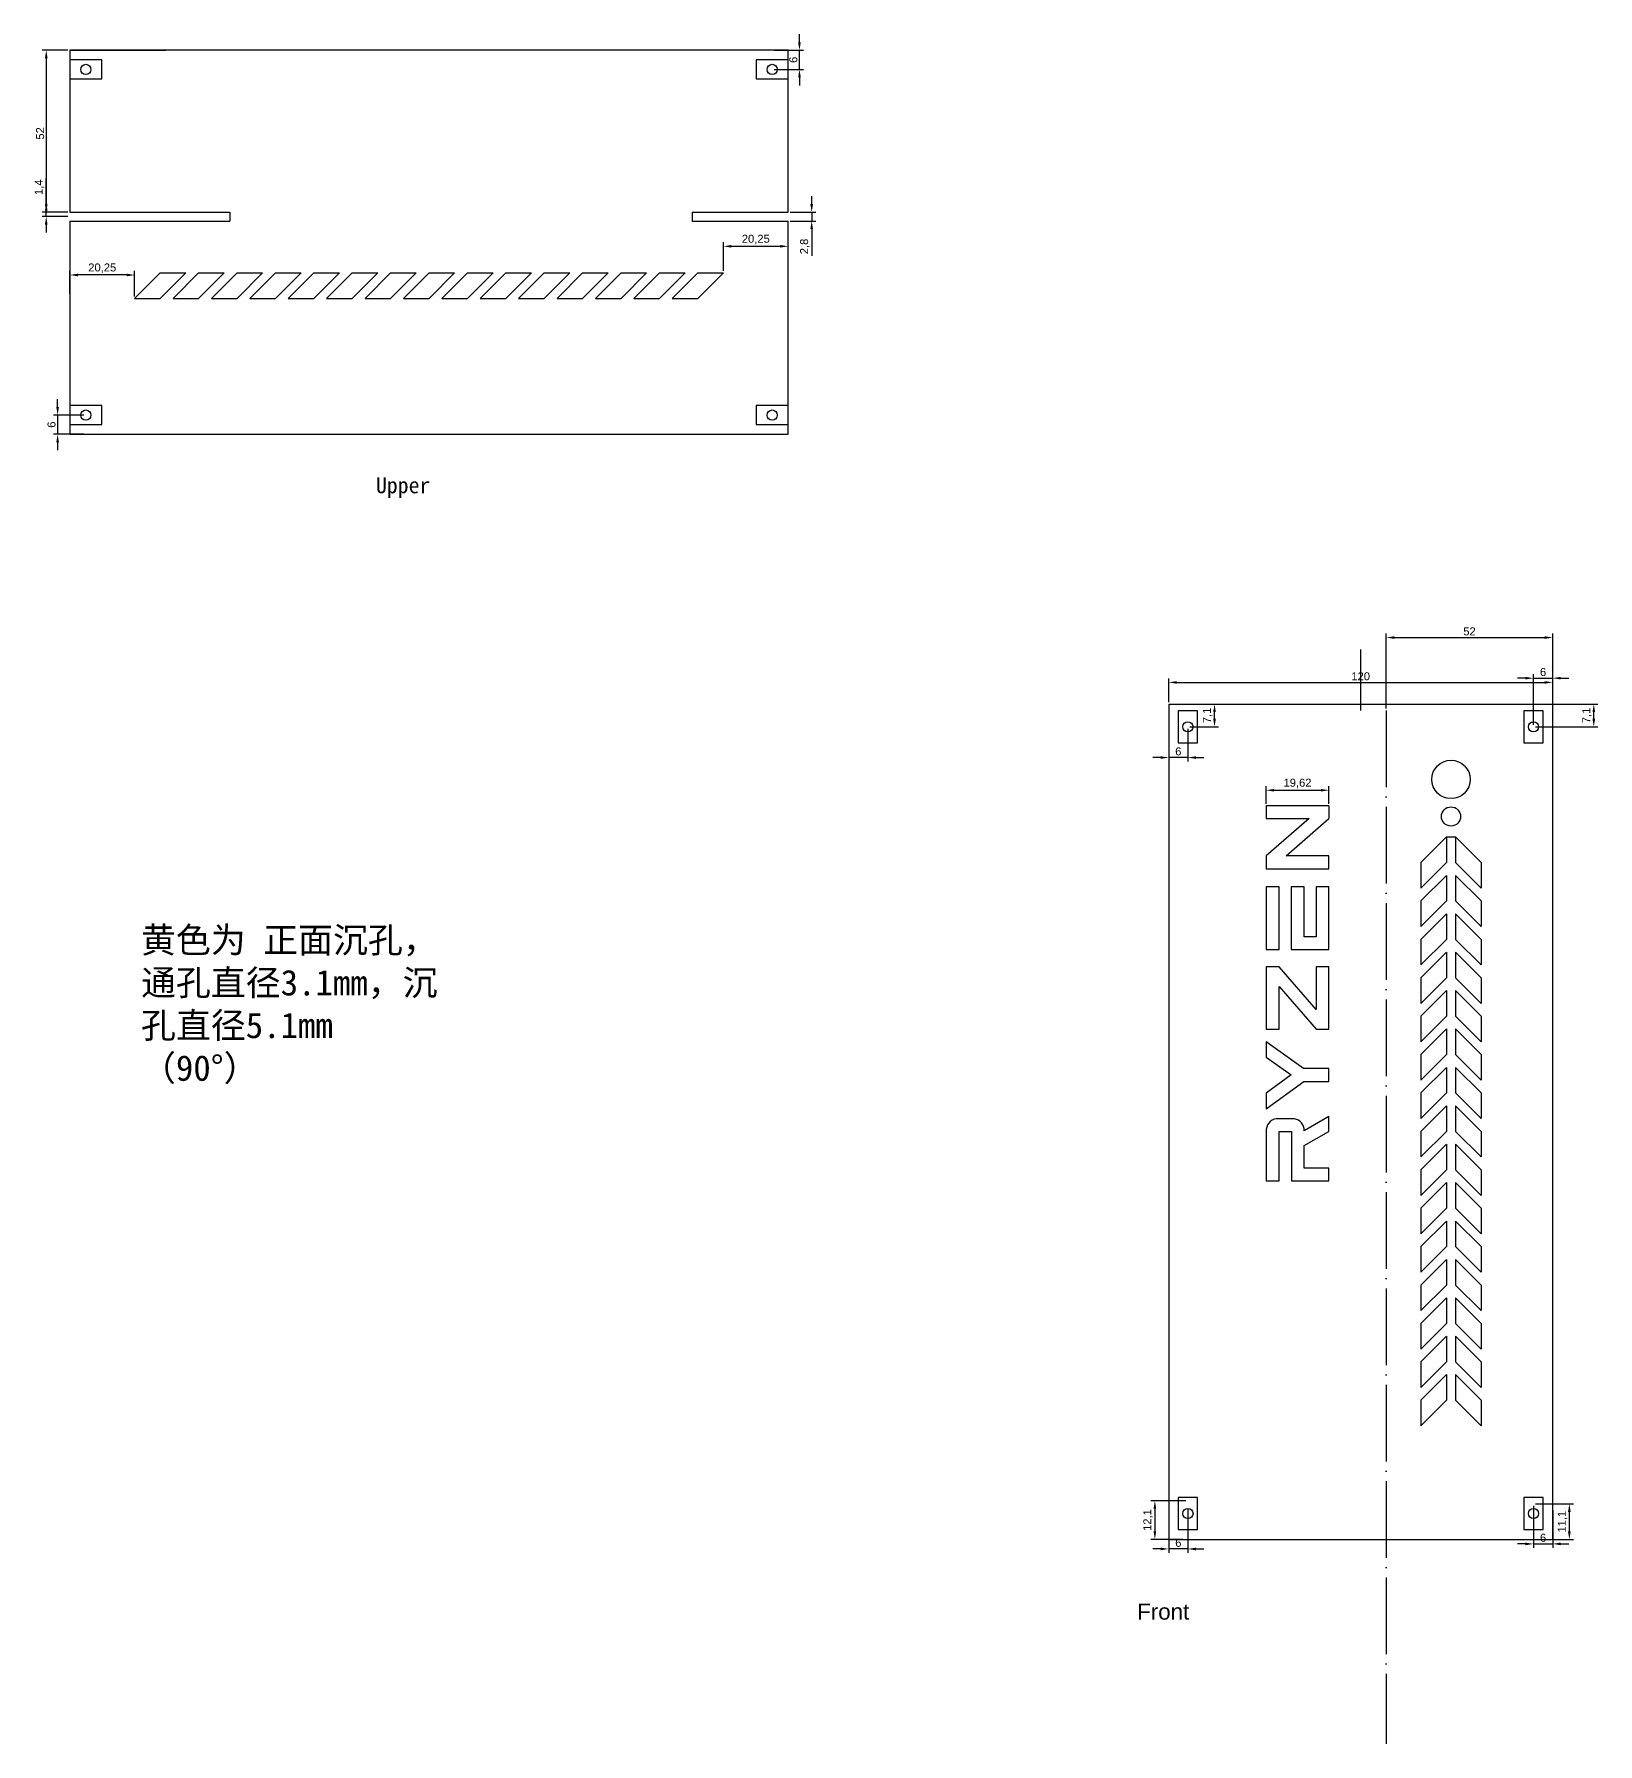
# Model space of a CAD drawing. Header units: millimetres. Extents: x 1701 to 2471, y 1143 to 1726.
# Drawn here: x 1982 to 2471, y 1192 to 1726 of the extents above; entities that cross this region are included whole.
import ezdxf

# ---------------------------------------------------------------- set-up
doc = ezdxf.new("R2010")
doc.units = ezdxf.units.MM
doc.linetypes.add('ACAD_ISO04W100', pattern=[30, 24, -3, 0, -3])
for name, color, linetype in [('discriptions', 40, 'Continuous'), ('marks', 12, 'Continuous'), ('matx', 102, 'Continuous'), ('middleline', 8, 'ACAD_ISO04W100')]:
    doc.layers.add(name, color=color, linetype=linetype)
doc.styles.get("Standard").update_dxf_attribs({"font": 'arial.ttf'})
doc.dimstyles.new('ISO-25', dxfattribs={"dimtxt": 2.5, "dimasz": 2.5, "dimexe": 1.25, "dimexo": 0.625, "dimtad": 1, "dimtxsty": 'Standard', "dimcen": 2.5, "dimadec": 0, "dimazin": 0, "dimtfac": 1, "dimtmove": 0, "dimatfit": 3, "dimfxl": 1, "dimarcsym": 0})

# ---------------------------------------------------------------- blocks, each defined once
blk = doc.blocks.new('*D23')
at = {"layer": 'Defpoints', "color": 0, "transparency": 16777216}
for p in [(2341.87, 1516.84), (2351.19, 1516.84), (2342.87, 1509.74)]:
    blk.add_point(p, dxfattribs=at)
at = {"layer": 'marks', "color": 0, "lineweight": -2, "transparency": 16777216}
for p, q in [((2342.49, 1516.84), (2352.44, 1516.84)), ((2351.19, 1512.24), (2351.19, 1514.34)), ((2343.5, 1509.74), (2352.44, 1509.74))]:
    blk.add_line(p, q, dxfattribs=at)
at = {"layer": 'marks', "color": 0, "transparency": 16777216}
for points in [[(2350.77, 1514.34), (2351.61, 1514.34), (2351.19, 1516.84)], [(2350.77, 1512.24), (2351.61, 1512.24), (2351.19, 1509.74)]]:
    blk.add_solid(points, dxfattribs=at)
at = {"layer": 'marks', "color": 0, "transparency": 16777216, "insert": (2349.06, 1513.29), "char_height": 2.5, "attachment_point": 5, "rotation": 90}
blk.add_mtext('7,1', dxfattribs=at)
blk = doc.blocks.new('*D24')
at = {"layer": 'Defpoints', "color": 0, "transparency": 16777216}
for p in [(2336.87, 1509.84), (2342.87, 1509.74), (2336.87, 1500.12)]:
    blk.add_point(p, dxfattribs=at)
at = {"layer": 'marks', "color": 0, "lineweight": -2, "transparency": 16777216}
for p, q in [((2336.87, 1509.22), (2336.87, 1498.87)), ((2342.87, 1509.12), (2342.87, 1498.87)), ((2334.37, 1500.12), (2331.87, 1500.12)), ((2342.87, 1500.12), (2336.87, 1500.12)), ((2345.37, 1500.12), (2347.87, 1500.12))]:
    blk.add_line(p, q, dxfattribs=at)
at = {"layer": 'marks', "color": 0, "transparency": 16777216}
for points in [[(2334.37, 1500.54), (2334.37, 1499.71), (2336.87, 1500.12)], [(2345.37, 1500.54), (2345.37, 1499.71), (2342.87, 1500.12)]]:
    blk.add_solid(points, dxfattribs=at)
at = {"layer": 'marks', "color": 0, "transparency": 16777216, "insert": (2339.87, 1502.03), "char_height": 2.5, "attachment_point": 5}
blk.add_mtext('6', dxfattribs=at)
blk = doc.blocks.new('*D25')
at = {"layer": 'Defpoints', "color": 0, "transparency": 16777216}
for p in [(2336.87, 1263.84), (2342.87, 1265.94), (2336.87, 1252.86)]:
    blk.add_point(p, dxfattribs=at)
at = {"layer": 'marks', "color": 0, "lineweight": -2, "transparency": 16777216}
for p, q in [((2336.87, 1263.22), (2336.87, 1251.61)), ((2342.87, 1265.32), (2342.87, 1251.61)), ((2334.37, 1252.86), (2331.87, 1252.86)), ((2342.87, 1252.86), (2336.87, 1252.86)), ((2345.37, 1252.86), (2347.87, 1252.86))]:
    blk.add_line(p, q, dxfattribs=at)
at = {"layer": 'marks', "color": 0, "transparency": 16777216}
for points in [[(2334.37, 1253.28), (2334.37, 1252.44), (2336.87, 1252.86)], [(2345.37, 1253.28), (2345.37, 1252.44), (2342.87, 1252.86)]]:
    blk.add_solid(points, dxfattribs=at)
at = {"layer": 'marks', "color": 0, "transparency": 16777216, "insert": (2339.87, 1254.76), "char_height": 2.5, "attachment_point": 5}
blk.add_mtext('6', dxfattribs=at)
blk = doc.blocks.new('*D26')
at = {"layer": 'Defpoints', "color": 0, "transparency": 16777216}
for p in [(2342.87, 1267.94), (2332.55, 1255.84), (2341.87, 1255.84)]:
    blk.add_point(p, dxfattribs=at)
at = {"layer": 'marks', "color": 0, "lineweight": -2, "transparency": 16777216}
for p, q in [((2342.24, 1267.94), (2331.3, 1267.94)), ((2332.55, 1265.44), (2332.55, 1258.34)), ((2341.24, 1255.84), (2331.3, 1255.84))]:
    blk.add_line(p, q, dxfattribs=at)
at = {"layer": 'marks', "color": 0, "transparency": 16777216}
for points in [[(2332.14, 1265.44), (2332.97, 1265.44), (2332.55, 1267.94)], [(2332.14, 1258.34), (2332.97, 1258.34), (2332.55, 1255.84)]]:
    blk.add_solid(points, dxfattribs=at)
at = {"layer": 'marks', "color": 0, "transparency": 16777216, "insert": (2330.43, 1261.89), "char_height": 2.5, "attachment_point": 5, "rotation": 90}
blk.add_mtext('12,1', dxfattribs=at)
blk = doc.blocks.new('*D27')
at = {"layer": 'Defpoints', "color": 0, "transparency": 16777216}
for p in [(2450.87, 1266.94), (2456.87, 1265.45), (2456.87, 1254.44)]:
    blk.add_point(p, dxfattribs=at)
at = {"layer": 'marks', "color": 0, "lineweight": -2, "transparency": 16777216}
for p, q in [((2450.87, 1266.32), (2450.87, 1253.19)), ((2456.87, 1264.83), (2456.87, 1253.19)), ((2448.37, 1254.44), (2445.87, 1254.44)), ((2450.87, 1254.44), (2456.87, 1254.44)), ((2459.37, 1254.44), (2461.87, 1254.44))]:
    blk.add_line(p, q, dxfattribs=at)
at = {"layer": 'marks', "color": 0, "transparency": 16777216}
for points in [[(2448.37, 1254.86), (2448.37, 1254.02), (2450.87, 1254.44)], [(2459.37, 1254.86), (2459.37, 1254.02), (2456.87, 1254.44)]]:
    blk.add_solid(points, dxfattribs=at)
at = {"layer": 'marks', "color": 0, "transparency": 16777216, "insert": (2453.87, 1256.34), "char_height": 2.5, "attachment_point": 5}
blk.add_mtext('6', dxfattribs=at)
blk = doc.blocks.new('*D28')
at = {"layer": 'Defpoints', "color": 0, "transparency": 16777216}
for p in [(2450.87, 1266.94), (2462.08, 1266.94), (2453.31, 1255.84)]:
    blk.add_point(p, dxfattribs=at)
at = {"layer": 'marks', "color": 0, "lineweight": -2, "transparency": 16777216}
for p, q in [((2451.5, 1266.94), (2463.33, 1266.94)), ((2462.08, 1258.34), (2462.08, 1264.44)), ((2453.93, 1255.84), (2463.33, 1255.84))]:
    blk.add_line(p, q, dxfattribs=at)
at = {"layer": 'marks', "color": 0, "transparency": 16777216}
for points in [[(2461.66, 1264.44), (2462.5, 1264.44), (2462.08, 1266.94)], [(2461.66, 1258.34), (2462.5, 1258.34), (2462.08, 1255.84)]]:
    blk.add_solid(points, dxfattribs=at)
at = {"layer": 'marks', "color": 0, "transparency": 16777216, "insert": (2459.95, 1261.39), "char_height": 2.5, "attachment_point": 5, "rotation": 90}
blk.add_mtext('11,1', dxfattribs=at)
blk = doc.blocks.new('*D29')
at = {"layer": 'Defpoints', "color": 0, "transparency": 16777216}
for p in [(2446.87, 1516.84), (2469.73, 1516.84), (2450.87, 1509.74)]:
    blk.add_point(p, dxfattribs=at)
at = {"layer": 'marks', "color": 0, "lineweight": -2, "transparency": 16777216}
for p, q in [((2447.49, 1516.84), (2470.98, 1516.84)), ((2469.73, 1512.24), (2469.73, 1514.34)), ((2451.49, 1509.74), (2470.98, 1509.74))]:
    blk.add_line(p, q, dxfattribs=at)
at = {"layer": 'marks', "color": 0, "transparency": 16777216}
for points in [[(2469.31, 1514.34), (2470.14, 1514.34), (2469.73, 1516.84)], [(2469.31, 1512.24), (2470.14, 1512.24), (2469.73, 1509.74)]]:
    blk.add_solid(points, dxfattribs=at)
at = {"layer": 'marks', "color": 0, "transparency": 16777216, "insert": (2467.6, 1513.29), "char_height": 2.5, "attachment_point": 5, "rotation": 90}
blk.add_mtext('7,1', dxfattribs=at)
blk = doc.blocks.new('*D30')
at = {"layer": 'Defpoints', "color": 0, "transparency": 16777216}
for p in [(2456.87, 1524.93), (2450.87, 1509.74), (2456.87, 1504.84)]:
    blk.add_point(p, dxfattribs=at)
at = {"layer": 'marks', "color": 0, "lineweight": -2, "transparency": 16777216}
for p, q in [((2448.37, 1524.93), (2445.87, 1524.93)), ((2450.87, 1510.37), (2450.87, 1526.18)), ((2450.87, 1524.93), (2456.87, 1524.93)), ((2456.87, 1505.47), (2456.87, 1526.18)), ((2459.37, 1524.93), (2461.87, 1524.93))]:
    blk.add_line(p, q, dxfattribs=at)
at = {"layer": 'marks', "color": 0, "transparency": 16777216}
for points in [[(2448.37, 1525.35), (2448.37, 1524.52), (2450.87, 1524.93)], [(2459.37, 1525.35), (2459.37, 1524.52), (2456.87, 1524.93)]]:
    blk.add_solid(points, dxfattribs=at)
at = {"layer": 'marks', "color": 0, "transparency": 16777216, "insert": (2453.87, 1526.83), "char_height": 2.5, "attachment_point": 5}
blk.add_mtext('6', dxfattribs=at)
blk = doc.blocks.new('*D31')
at = {"layer": 'Defpoints', "color": 0, "transparency": 16777216}
for p in [(1986.08, 1670.54), (1993.46, 1670.54), (1993.46, 1669.14)]:
    blk.add_point(p, dxfattribs=at)
at = {"layer": 'marks', "color": 0, "lineweight": -2, "transparency": 16777216}
for p, q in [((1986.08, 1673.04), (1986.08, 1681.09)), ((1992.83, 1670.54), (1984.83, 1670.54)), ((1992.83, 1669.14), (1984.83, 1669.14)), ((1986.08, 1669.14), (1986.08, 1670.54)), ((1986.08, 1666.64), (1986.08, 1664.14))]:
    blk.add_line(p, q, dxfattribs=at)
at = {"layer": 'marks', "color": 0, "transparency": 16777216}
for points in [[(1985.66, 1673.04), (1986.49, 1673.04), (1986.08, 1670.54)], [(1985.66, 1666.64), (1986.49, 1666.64), (1986.08, 1669.14)]]:
    blk.add_solid(points, dxfattribs=at)
at = {"layer": 'marks', "color": 0, "transparency": 16777216, "insert": (1983.95, 1678.32), "char_height": 2.5, "attachment_point": 5, "rotation": 90}
blk.add_mtext('1,4', dxfattribs=at)
blk = doc.blocks.new('*D32')
at = {"layer": 'Defpoints', "color": 0, "transparency": 16777216}
for p in [(1993.46, 1721.14), (1986.08, 1669.14), (1993.46, 1669.14)]:
    blk.add_point(p, dxfattribs=at)
at = {"layer": 'marks', "color": 0, "lineweight": -2, "transparency": 16777216}
for p, q in [((1992.83, 1721.14), (1984.83, 1721.14)), ((1986.08, 1718.64), (1986.08, 1671.64)), ((1992.83, 1669.14), (1984.83, 1669.14))]:
    blk.add_line(p, q, dxfattribs=at)
at = {"layer": 'marks', "color": 0, "transparency": 16777216}
for points in [[(1985.66, 1718.64), (1986.49, 1718.64), (1986.08, 1721.14)], [(1985.66, 1671.64), (1986.49, 1671.64), (1986.08, 1669.14)]]:
    blk.add_solid(points, dxfattribs=at)
at = {"layer": 'marks', "color": 0, "transparency": 16777216, "insert": (1984.18, 1695.14), "char_height": 2.5, "attachment_point": 5, "rotation": 90}
blk.add_mtext('52', dxfattribs=at)
blk = doc.blocks.new('*D33')
at = {"layer": 'Defpoints', "color": 0, "transparency": 16777216}
for p in [(2456.87, 1523.61), (2336.87, 1516.84), (2456.87, 1516.84)]:
    blk.add_point(p, dxfattribs=at)
at = {"layer": 'marks', "color": 0, "lineweight": -2, "transparency": 16777216}
for p, q in [((2336.87, 1517.47), (2336.87, 1524.86)), ((2339.37, 1523.61), (2454.37, 1523.61)), ((2456.87, 1517.47), (2456.87, 1524.86))]:
    blk.add_line(p, q, dxfattribs=at)
at = {"layer": 'marks', "color": 0, "transparency": 16777216}
for points in [[(2339.37, 1524.02), (2339.37, 1523.19), (2336.87, 1523.61)], [(2454.37, 1524.02), (2454.37, 1523.19), (2456.87, 1523.61)]]:
    blk.add_solid(points, dxfattribs=at)
at = {"layer": 'marks', "color": 0, "transparency": 16777216, "insert": (2396.87, 1525.51), "char_height": 2.5, "attachment_point": 5}
blk.add_mtext('120', dxfattribs=at)
blk = doc.blocks.new('*D10')
at = {"layer": 'Defpoints', "color": 0, "transparency": 16777216}
for p in [(2456.87, 1537.62), (2404.87, 1514.84), (2456.87, 1514.84)]:
    blk.add_point(p, dxfattribs=at)
at = {"layer": 'marks', "color": 0, "lineweight": -2, "transparency": 16777216}
for p, q in [((2404.87, 1515.47), (2404.87, 1538.87)), ((2456.87, 1515.47), (2456.87, 1538.87)), ((2407.37, 1537.62), (2454.37, 1537.62))]:
    blk.add_line(p, q, dxfattribs=at)
at = {"layer": 'marks', "color": 0, "transparency": 16777216}
for points in [[(2407.37, 1538.04), (2407.37, 1537.21), (2404.87, 1537.62)], [(2454.37, 1538.04), (2454.37, 1537.21), (2456.87, 1537.62)]]:
    blk.add_solid(points, dxfattribs=at)
at = {"layer": 'marks', "color": 0, "transparency": 16777216, "insert": (2430.87, 1539.53), "char_height": 2.5, "attachment_point": 5}
blk.add_mtext('52', dxfattribs=at)
blk = doc.blocks.new('*D34')
at = {"layer": 'Defpoints', "color": 0, "transparency": 16777216}
for p in [(2367.32, 1485.03), (2386.94, 1489.92), (2386.94, 1485.03)]:
    blk.add_point(p, dxfattribs=at)
at = {"layer": 'marks', "color": 0, "lineweight": -2, "transparency": 16777216}
for p, q in [((2367.32, 1485.66), (2367.32, 1491.17)), ((2386.94, 1485.66), (2386.94, 1491.17)), ((2369.82, 1489.92), (2384.44, 1489.92))]:
    blk.add_line(p, q, dxfattribs=at)
at = {"layer": 'marks', "color": 0, "transparency": 16777216}
for points in [[(2369.82, 1490.33), (2369.82, 1489.5), (2367.32, 1489.92)], [(2384.44, 1490.33), (2384.44, 1489.5), (2386.94, 1489.92)]]:
    blk.add_solid(points, dxfattribs=at)
at = {"layer": 'marks', "color": 0, "transparency": 16777216, "insert": (2377.13, 1492.04), "char_height": 2.5, "attachment_point": 5}
blk.add_mtext('19,62', dxfattribs=at)
blk = doc.blocks.new('*U6')
for p, q in [((-8, -4), (0, 4)), ((0, 4), (8, 4)), ((0, -4), (8, 4)), ((-8, -4), (0, -4))]:
    blk.add_line(p, q)
blk = doc.blocks.new('*U7')
at = {"layer": 'matx', "color": 0, "linetype": 'ByBlock', "lineweight": -2, "transparency": 16777216}
for p in [(0, 0), (12, 0), (24, 0), (36, 0), (48, 0), (60, 0), (72, 0), (84, 0), (96, 0), (108, 0), (120, 0), (132, 0), (144, 0), (156, 0), (168, 0)]:
    blk.add_blockref('*U6', p, dxfattribs=at)
blk = doc.blocks.new('*U8')
for p, q in [((-8, -4), (0, 4)), ((0, 4), (8, 4)), ((0, -4), (8, 4)), ((-8, -4), (0, -4))]:
    blk.add_line(p, q)
blk = doc.blocks.new('*U9')
at = {"layer": 'matx', "color": 0, "linetype": 'ByBlock', "lineweight": -2, "transparency": 16777216}
for p in [(0, 0), (12, 0), (24, 0), (36, 0), (48, 0), (60, 0), (72, 0), (84, 0), (96, 0), (108, 0), (120, 0), (132, 0), (144, 0), (156, 0), (168, 0)]:
    blk.add_blockref('*U8', p, dxfattribs=at)
blk = doc.blocks.new('*D44')
at = {"layer": 'Defpoints', "color": 0, "transparency": 16777216}
for p in [(2212.96, 1721.14), (2221.47, 1721.14), (2212.96, 1715.14)]:
    blk.add_point(p, dxfattribs=at)
at = {"layer": 'marks', "color": 0, "lineweight": -2, "transparency": 16777216}
for p, q in [((2221.47, 1723.64), (2221.47, 1726.14)), ((2213.58, 1721.14), (2222.72, 1721.14)), ((2221.47, 1715.14), (2221.47, 1721.14)), ((2213.58, 1715.14), (2222.72, 1715.14)), ((2221.47, 1712.64), (2221.47, 1710.14))]:
    blk.add_line(p, q, dxfattribs=at)
at = {"layer": 'marks', "color": 0, "transparency": 16777216}
for points in [[(2221.05, 1723.64), (2221.89, 1723.64), (2221.47, 1721.14)], [(2221.05, 1712.64), (2221.89, 1712.64), (2221.47, 1715.14)]]:
    blk.add_solid(points, dxfattribs=at)
at = {"layer": 'marks', "color": 0, "transparency": 16777216, "insert": (2219.57, 1718.14), "char_height": 2.5, "attachment_point": 5, "rotation": 90}
blk.add_mtext('6', dxfattribs=at)
blk = doc.blocks.new('*D45')
at = {"layer": 'Defpoints', "color": 0, "transparency": 16777216}
for p in [(1998.46, 1607.14), (1989.63, 1601.14), (1998.46, 1601.14)]:
    blk.add_point(p, dxfattribs=at)
at = {"layer": 'marks', "color": 0, "lineweight": -2, "transparency": 16777216}
for p, q in [((1989.63, 1609.64), (1989.63, 1612.14)), ((1997.83, 1607.14), (1988.38, 1607.14)), ((1989.63, 1607.14), (1989.63, 1601.14)), ((1997.83, 1601.14), (1988.38, 1601.14)), ((1989.63, 1598.64), (1989.63, 1596.14))]:
    blk.add_line(p, q, dxfattribs=at)
at = {"layer": 'marks', "color": 0, "transparency": 16777216}
for points in [[(1989.21, 1609.64), (1990.04, 1609.64), (1989.63, 1607.14)], [(1989.21, 1598.64), (1990.04, 1598.64), (1989.63, 1601.14)]]:
    blk.add_solid(points, dxfattribs=at)
at = {"layer": 'marks', "color": 0, "transparency": 16777216, "insert": (1987.73, 1604.14), "char_height": 2.5, "attachment_point": 5, "rotation": 90}
blk.add_mtext('6', dxfattribs=at)
blk = doc.blocks.new('*U51')
for p, q in [((-8, -4), (0, 4)), ((0, 4), (8, 4)), ((0, -4), (8, 4)), ((-8, -4), (0, -4))]:
    blk.add_line(p, q)
blk = doc.blocks.new('*U52')
at = {"layer": 'matx', "color": 0, "linetype": 'ByBlock', "lineweight": -2, "transparency": 16777216}
for p in [(0, 0), (12, 0), (24, 0), (36, 0), (48, 0), (60, 0), (72, 0), (84, 0), (96, 0), (108, 0), (120, 0), (132, 0), (144, 0), (156, 0), (168, 0)]:
    blk.add_blockref('*U51', p, dxfattribs=at)
blk = doc.blocks.new('*D53')
at = {"layer": 'Defpoints', "color": 0, "transparency": 16777216}
for p in [(2217.96, 1659.86), (2197.71, 1651.54), (2217.96, 1652.42)]:
    blk.add_point(p, dxfattribs=at)
at = {"layer": 'marks', "color": 0, "lineweight": -2, "transparency": 16777216}
for p, q in [((2197.71, 1652.16), (2197.71, 1661.11)), ((2200.21, 1659.86), (2215.46, 1659.86)), ((2217.96, 1653.04), (2217.96, 1661.11))]:
    blk.add_line(p, q, dxfattribs=at)
at = {"layer": 'marks', "color": 0, "transparency": 16777216}
for points in [[(2200.21, 1660.28), (2200.21, 1659.45), (2197.71, 1659.86)], [(2215.46, 1660.28), (2215.46, 1659.45), (2217.96, 1659.86)]]:
    blk.add_solid(points, dxfattribs=at)
at = {"layer": 'marks', "color": 0, "transparency": 16777216, "insert": (2207.83, 1661.99), "char_height": 2.5, "attachment_point": 5}
blk.add_mtext('20,25', dxfattribs=at)
blk = doc.blocks.new('*D54')
at = {"layer": 'Defpoints', "color": 0, "transparency": 16777216}
for p in [(1993.46, 1650.9), (1993.46, 1644.42), (2013.71, 1643.54)]:
    blk.add_point(p, dxfattribs=at)
at = {"layer": 'marks', "color": 0, "lineweight": -2, "transparency": 16777216}
for p, q in [((1993.46, 1645.04), (1993.46, 1652.15)), ((2011.21, 1650.9), (1995.96, 1650.9)), ((2013.71, 1644.16), (2013.71, 1652.15))]:
    blk.add_line(p, q, dxfattribs=at)
at = {"layer": 'marks', "color": 0, "transparency": 16777216}
for points in [[(1995.96, 1651.32), (1995.96, 1650.49), (1993.46, 1650.9)], [(2011.21, 1651.32), (2011.21, 1650.49), (2013.71, 1650.9)]]:
    blk.add_solid(points, dxfattribs=at)
at = {"layer": 'marks', "color": 0, "transparency": 16777216, "insert": (2003.58, 1653.03), "char_height": 2.5, "attachment_point": 5}
blk.add_mtext('20,25', dxfattribs=at)
blk = doc.blocks.new('*D55')
at = {"layer": 'Defpoints', "color": 0, "transparency": 16777216}
for p in [(2217.96, 1670.54), (2217.96, 1667.74), (2225.29, 1667.74)]:
    blk.add_point(p, dxfattribs=at)
at = {"layer": 'marks', "color": 0, "lineweight": -2, "transparency": 16777216}
for p, q in [((2225.29, 1673.04), (2225.29, 1675.54)), ((2218.58, 1670.54), (2226.54, 1670.54)), ((2218.58, 1667.74), (2226.54, 1667.74)), ((2225.29, 1670.54), (2225.29, 1667.74)), ((2225.29, 1665.24), (2225.29, 1656.89))]:
    blk.add_line(p, q, dxfattribs=at)
at = {"layer": 'marks', "color": 0, "transparency": 16777216}
for points in [[(2224.87, 1673.04), (2225.71, 1673.04), (2225.29, 1670.54)], [(2224.87, 1665.24), (2225.71, 1665.24), (2225.29, 1667.74)]]:
    blk.add_solid(points, dxfattribs=at)
at = {"layer": 'marks', "color": 0, "transparency": 16777216, "insert": (2223.16, 1659.81), "char_height": 2.5, "attachment_point": 5, "rotation": 90}
blk.add_mtext('2,8', dxfattribs=at)

msp = doc.modelspace()

# ---------------------------------------------------------------- linework, layer by layer
at = {"layer": 'marks'}
for points in [[(2003.456, 1718.138), (1993.456, 1718.138), (1993.456, 1712.138), (2003.456, 1712.138)], [(2217.956, 1718.138), (2207.956, 1718.138), (2207.956, 1712.138), (2217.956, 1712.138)], [(2003.456, 1610.138), (1993.456, 1610.138), (1993.456, 1604.138), (2003.456, 1604.138)], [(2217.956, 1610.138), (2207.956, 1610.138), (2207.956, 1604.138), (2217.956, 1604.138)], [(2345.868, 1504.741), (2345.868, 1514.741), (2339.868, 1514.741), (2339.868, 1504.741)], [(2453.868, 1504.741), (2453.868, 1514.741), (2447.868, 1514.741), (2447.868, 1504.741)], [(2345.868, 1258.941), (2345.868, 1268.941), (2339.868, 1268.941), (2339.868, 1258.941)], [(2453.873, 1258.944), (2453.873, 1268.944), (2447.873, 1268.944), (2447.873, 1258.944)]]:
    msp.add_lwpolyline(points, close=True, dxfattribs=at)
at = {"layer": 'matx'}
for p, q in [((2217.956, 1721.138), (1993.456, 1721.138)), ((1993.456, 1721.138), (1993.456, 1670.538)), ((1993.456, 1721.138), (2023.456, 1721.138)), ((2217.956, 1721.138), (2187.956, 1721.138)), ((2217.956, 1670.538), (2217.956, 1721.138)), ((1993.456, 1670.538), (2043.456, 1670.538)), ((1993.456, 1667.738), (1993.456, 1601.138)), ((1993.456, 1667.738), (2043.456, 1667.738)), ((2043.456, 1670.538), (2043.456, 1667.738)), ((2187.956, 1670.538), (2217.956, 1670.538)), ((2187.956, 1670.538), (2187.956, 1667.738)), ((2187.956, 1667.738), (2217.956, 1667.738)), ((2217.956, 1601.138), (2217.956, 1667.738)), ((1993.456, 1601.138), (2217.956, 1601.138)), ((2336.868, 1516.841), (2336.868, 1255.824)), ((2336.868, 1516.841), (2456.868, 1516.841)), ((2456.868, 1255.841), (2456.868, 1516.841)), ((2336.868, 1255.841), (2456.868, 1255.841))]:
    msp.add_line(p, q, dxfattribs=at)
at = {"layer": 'matx', "color": 85, "linetype": 'Continuous', "lineweight": 25, "true_color": 0x58ba48}
for p, q in [((2386.939, 1485.035), (2367.32, 1485.035)), ((2367.32, 1485.035), (2367.32, 1481.059)), ((2367.32, 1481.059), (2380.736, 1481.059)), ((2380.736, 1481.059), (2367.32, 1469.385)), ((2373.531, 1469.385), (2386.947, 1481.059)), ((2367.32, 1469.385), (2367.32, 1465.401)), ((2386.939, 1469.385), (2373.531, 1469.385)), ((2386.939, 1465.401), (2386.939, 1469.385)), ((2367.32, 1465.401), (2386.939, 1465.401)), ((2371.35, 1459.698), (2367.32, 1459.698)), ((2367.32, 1459.698), (2367.32, 1440.142)), ((2371.35, 1440.142), (2371.35, 1459.698)), ((2379.178, 1459.698), (2375.135, 1459.698)), ((2375.135, 1459.698), (2375.135, 1440.142)), ((2379.178, 1444.094), (2379.178, 1459.698)), ((2386.939, 1459.698), (2382.984, 1459.698)), ((2382.984, 1459.698), (2382.984, 1444.094)), ((2386.939, 1440.142), (2386.939, 1459.698)), ((2382.984, 1444.094), (2379.178, 1444.094)), ((2367.32, 1440.142), (2371.35, 1440.142)), ((2375.135, 1440.142), (2386.939, 1440.142)), ((2371.35, 1434.74), (2367.32, 1434.74)), ((2367.32, 1434.74), (2367.32, 1415.251)), ((2382.984, 1421.372), (2371.35, 1434.74)), ((2386.939, 1434.74), (2382.984, 1434.74)), ((2382.984, 1434.74), (2382.984, 1421.372)), ((2386.939, 1415.251), (2386.939, 1434.74)), ((2371.35, 1415.251), (2371.35, 1428.619)), ((2371.35, 1428.619), (2382.984, 1415.251)), ((2367.32, 1415.251), (2371.35, 1415.251)), ((2378.97, 1403.016), (2367.32, 1411.345)), ((2367.32, 1411.345), (2367.32, 1406.551)), ((2382.984, 1415.251), (2386.939, 1415.251)), ((2367.32, 1406.551), (2375.135, 1400.964)), ((2375.135, 1400.964), (2367.32, 1395.285)), ((2386.939, 1403.016), (2378.97, 1403.016)), ((2386.939, 1398.87), (2386.939, 1403.016)), ((2367.32, 1390.325), (2379.081, 1398.87)), ((2367.32, 1395.285), (2367.32, 1390.325)), ((2379.081, 1398.87), (2386.939, 1398.87)), ((2376.163, 1387.239), (2370.503, 1387.239)), ((2386.947, 1387.985), (2379.178, 1383.545)), ((2386.947, 1383.314), (2386.947, 1387.985)), ((2367.32, 1383.314), (2367.32, 1367.835)), ((2371.35, 1367.835), (2371.35, 1383.314)), ((2371.35, 1383.314), (2375.264, 1383.314)), ((2375.264, 1383.314), (2375.264, 1367.835)), ((2379.178, 1378.875), (2386.947, 1383.314)), ((2379.178, 1371.807), (2379.178, 1378.875)), ((2367.32, 1367.835), (2371.35, 1367.835)), ((2375.264, 1367.835), (2386.947, 1367.835)), ((2386.947, 1371.807), (2379.178, 1371.807)), ((2386.947, 1367.835), (2386.947, 1371.807))]:
    msp.add_line(p, q, dxfattribs=at)
at = {"layer": 'matx', "color": 85, "true_color": 0x58ba48}
msp.add_line((2386.939, 1485.035), (2386.947, 1481.059), dxfattribs=at)
at = {"layer": 'matx', "color": 40, "true_color": 0xf8d731}
for centre in [(1998.456, 1715.138), (2212.956, 1715.138), (1998.456, 1607.138), (2212.956, 1607.138), (2342.868, 1509.741), (2450.868, 1509.741), (2342.868, 1263.941), (2450.873, 1263.944)]:
    msp.add_circle(centre, 1.6, dxfattribs=at)
at = {"layer": 'matx'}
for centre, radius in [((2425.1, 1493.296), 6), ((2425.1, 1481.717), 3)]:
    msp.add_circle(centre, radius, dxfattribs=at)
at = {"layer": 'matx', "color": 85, "linetype": 'Continuous', "lineweight": 25, "true_color": 0x58ba48}
for points in [[(2370.503, 1387.239), (2368.587, 1387.111), (2367.201, 1385.167), (2367.32, 1383.314)], [(2379.178, 1383.545), (2379.303, 1385.308), (2377.919, 1386.99), (2376.163, 1387.239)]]:
    msp.add_open_spline(points, degree=3, dxfattribs=at)
at = {"layer": 'middleline'}
for p, q in [((2396.868, 1514.841), (2396.868, 1533.874)), ((2404.868, 1514.841), (2404.868, 1191.981)), ((2423.694, 1475.328), (2426.506, 1475.328))]:
    msp.add_line(p, q, dxfattribs=at)

# ---------------------------------------------------------------- block references
at = {"layer": 'matx'}
msp.add_blockref('*U52', (2021.706, 1647.537), dxfattribs=at)
at = {"layer": 'matx', "xscale": -1, "rotation": 90}
msp.add_blockref('*U7', (2419.694, 1467.328), dxfattribs=at)
at = {"layer": 'matx', "rotation": 270}
msp.add_blockref('*U9', (2430.506, 1467.328), dxfattribs=at)

# ---------------------------------------------------------------- texts
at = {"layer": 'discriptions', "attachment_point": 1}
for s, width, gutter_width, insert, char_height in [('{\\fSimSun|b0|i0|c134|p2;Upper}', 36.26637, 25, (2089.118, 1587.708), 5), ('{\\fSimSun|b0|i0|c134|p2;黄色为 正面沉孔，通孔直径3.1mm，沉孔直径5.1mm（90°）}', 93.64036, 12.5, (2015.693, 1447.142), 8), ('Front', 49.49296, 25, (2326.991, 1235.778), 5)]:
    msp.add_mtext_dynamic_manual_height_columns(s, width=width, gutter_width=gutter_width, heights=[0], dxfattribs=dict(at, insert=insert, char_height=char_height))

# ---------------------------------------------------------------- dimensions: what is measured, and where the dimension line sits
at = {"layer": 'marks'}
for base, p1, p2, picture, middle in [((2221.469, 1721.138), (2212.956, 1715.138), (2212.956, 1721.138), '*D44', (2219.568, 1718.138)), ((1986.078, 1669.138), (1993.456, 1721.138), (1993.456, 1669.138), '*D32', (1984.176, 1695.138)), ((1986.078, 1670.538), (1993.456, 1669.138), (1993.456, 1670.538), '*D31', (1983.951, 1678.316)), ((2225.291, 1667.738), (2217.956, 1670.538), (2217.956, 1667.738), '*D55', (2223.164, 1659.813)), ((1989.627, 1601.138), (1998.456, 1607.138), (1998.456, 1601.138), '*D45', (1987.726, 1604.138)), ((2351.19, 1516.841), (2342.871, 1509.743), (2341.868, 1516.841), '*D23', (2349.062, 1513.292)), ((2469.727, 1516.841), (2450.868, 1509.741), (2446.868, 1516.841), '*D29', (2467.6, 1513.291)), ((2332.554, 1255.841), (2342.868, 1267.941), (2341.868, 1255.841), '*D26', (2330.427, 1261.891)), ((2462.082, 1266.944), (2453.305, 1255.841), (2450.873, 1266.944), '*D28', (2459.954, 1261.393))]:
    dim = msp.add_linear_dim(base=base, p1=p1, p2=p2, angle=90, dimstyle='ISO-25', dxfattribs=at)
    dim.commit()
    dim.dimension.update_dxf_attribs({"geometry": picture, "text_midpoint": middle})
for base, p1, p2, picture, middle in [((2217.956, 1659.864), (2197.706, 1651.537), (2217.956, 1652.417), '*D53', (2207.831, 1661.991)), ((1993.456, 1650.905), (2013.706, 1643.537), (1993.456, 1644.417), '*D54', (2003.581, 1653.032)), ((2456.868, 1537.624), (2404.868, 1514.841), (2456.868, 1514.841), '*D10', (2430.868, 1539.526)), ((2456.868, 1524.933), (2450.868, 1509.741), (2456.868, 1504.841), '*D30', (2453.868, 1526.834)), ((2456.868, 1523.606), (2336.868, 1516.841), (2456.868, 1516.841), '*D33', (2396.868, 1525.508)), ((2336.868, 1500.124), (2342.868, 1509.741), (2336.868, 1509.841), '*D24', (2339.868, 1502.026)), ((2386.939, 1489.917), (2367.32, 1485.035), (2386.939, 1485.035), '*D34', (2377.129, 1492.045)), ((2456.8683, 1254.4408), (2450.8729, 1266.9443), (2456.8683, 1265.4543), '*D27', (2453.8706, 1256.3422)), ((2336.868, 1252.861), (2342.868, 1265.941), (2336.868, 1263.841), '*D25', (2339.868, 1254.763))]:
    dim = msp.add_linear_dim(base=base, p1=p1, p2=p2, dimstyle='ISO-25', dxfattribs=at)
    dim.commit()
    dim.dimension.update_dxf_attribs({"geometry": picture, "text_midpoint": middle})

doc.saveas('drawing.dxf')
